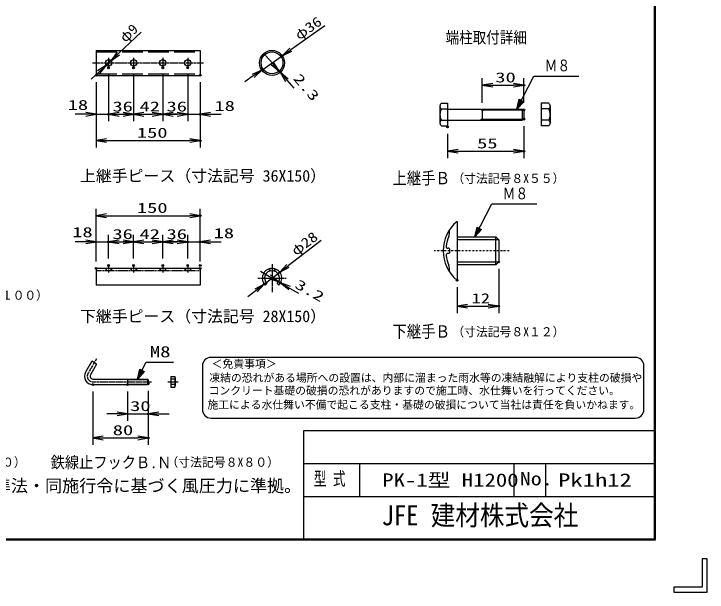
# Model space of a CAD drawing. Units: millimetres, scale not verified. Extents: x -2950 to 2950, y -2100 to 2100.
# Drawn here: x 952 to 2950, y -2100 to -434 of the extents above; entities that cross this region are included whole.
import ezdxf
from ezdxf.enums import TextEntityAlignment as Align

# ---------------------------------------------------------------- set-up
doc = ezdxf.new("R2010")
doc.units = ezdxf.units.MM
doc.header["$LTSCALE"] = 10
doc.header["$PDMODE"] = 32
doc.header["$PDSIZE"] = 5
for name, pattern in [('DASHED', [7.5, 6, -1.5]), ('USER1', [1.125, 0.75, -0.125, 0.125, -0.125]), ('USER3', [1.01, 0.5, -0.25, 0.01, -0.25]), ('USER4', [0.375, 0.25, -0.125])]:
    doc.linetypes.add(name, pattern=pattern)
for name, color, linetype, lineweight in [('0-1_1', 7, 'Continuous', 25), ('0-2_0', 7, 'Continuous', 25), ('0-4_EXTCNT-L', 2, 'Continuous', 25), ('0-6_WAKU', 7, 'Continuous', 25), ('0-9_D-TTL-TXT', 2, 'Continuous', 25)]:
    doc.layers.add(name, color=color, linetype=linetype, lineweight=lineweight)
doc.layers.add('0-5_DEFPOINTS', color=7, linetype='Continuous')
doc.styles.add('ＭＳ ゴシック', font='')
doc.styles.get('ＭＳ ゴシック').set_extended_font_data('MS Gothic')

# ---------------------------------------------------------------- blocks, each defined once
blk = doc.blocks.new('DARROWS')
at = {"layer": '0-2_0', "color": 2}
blk.add_line((0, 0), (-9.991, 0), dxfattribs=at)
blk.add_lwpolyline([(-10, -1.667), (0, 0), (-10, 1.667)], dxfattribs=at)

msp = doc.modelspace()

# ---------------------------------------------------------------- linework, layer by layer
at = {"layer": '0-1_1', "color": 4}
for p, q in [((2401.6, -708.2), (2450.23, -613.2)), ((2450.23, -613.2), (2579.73, -613.2)), ((2349.21, -1084.86), (2229.21, -1084.86)), ((2229.21, -1148.86), (2349.21, -1148.86)), ((1308.47, -1486.06), (1333.56, -1437.05)), ((1333.56, -1437.05), (1412.38, -1437.05)), ((1308.47, -1486.06), (1315, -1457.95)), ((1315, -1457.95), (1327.46, -1464.33)), ((1314.85, -1473.6), (1318.11, -1459.54)), ((1324.34, -1462.73), (1314.85, -1473.6))]:
    msp.add_line(p, q, dxfattribs=at)
at = {"layer": '0-1_1'}
for p, q in [((2229.21, -1031.86), (2229.21, -1201.86)), ((2207.21, -1067.17), (2207.21, -1059.92)), ((2229.21, -1076.86), (2341.21, -1076.86)), ((2349.21, -1084.86), (2349.21, -1148.86)), ((2205.21, -1109.36), (2202.51, -1109.36)), ((2207.21, -1111.36), (2207.21, -1122.36)), ((2205.21, -1124.36), (2202.51, -1124.36)), ((2207.21, -1173.79), (2207.21, -1166.54))]:
    msp.add_line(p, q, dxfattribs=at)
at = {"layer": '0-1_1', "color": 4, "linetype": 'USER3'}
msp.add_line((2379.25, -1116.86), (2163.25, -1116.86), dxfattribs=at)
at = {"layer": '0-1_1', "color": 4}
for points in [[(2420.59, -686.46), (2401.6, -708.2), (2408.13, -680.08)], [(2299.57, -1055.12), (2280.58, -1076.86), (2287.11, -1048.74)]]:
    msp.add_lwpolyline(points, close=True, dxfattribs=at)
for points in [[(2417.47, -684.87), (2407.98, -695.74), (2411.24, -681.68)], [(2280.58, -1076.86), (2329.21, -981.86), (2458.71, -981.86)], [(2296.46, -1053.53), (2286.96, -1064.39), (2290.22, -1050.34)]]:
    msp.add_lwpolyline(points, dxfattribs=at)
at = {"layer": '0-1_1'}
for points in [[(2341.21, -1156.86), (2341.21, -1076.86), (2349.21, -1084.86)], [(2349.21, -1148.86), (2341.21, -1156.86), (2229.21, -1156.86)]]:
    msp.add_lwpolyline(points, dxfattribs=at)
for centre, radius, start, end in [((2299.52, -1116.86), 110.31, 129.59747, 230.40213), ((2206.21, -1059.92), 1, 0, 148.60435), ((2299.52, -1116.86), 102.81, 156.13531, 172.65765), ((2187.21, -1067.17), 20, 336.13489, 0), ((2202.51, -1104.36), 5, 172.65716, 270), ((2205.21, -1111.36), 2, 0, 90), ((2202.51, -1129.36), 5, 90, 187.34283), ((2299.52, -1116.86), 102.81, 187.34226, 203.86461), ((2205.21, -1122.36), 2, 270, 0), ((2187.21, -1166.54), 20, 0, 23.8647), ((2206.21, -1173.79), 1, 211.38818, 0)]:
    msp.add_arc(centre, radius, start, end, dxfattribs=at)
at = {"layer": '0-2_0'}
for p, q in [((1188.92, -539.28), (1188.92, -611.28)), ((1188.92, -539.28), (1488.92, -539.28)), ((1488.92, -539.28), (1488.92, -611.28)), ((1188.92, -611.28), (1488.92, -611.28)), ((2179.94, -699.26), (2179.94, -748.65)), ((2183.94, -691.8), (2201.94, -691.8)), ((2201.94, -691.8), (2201.94, -756.6)), ((2471.44, -691.8), (2471.44, -756.6)), ((2493.44, -691.8), (2471.44, -691.8)), ((2497.44, -699.26), (2497.44, -748.65)), ((2183.94, -708), (2201.94, -708)), ((2201.94, -708.2), (2417.14, -708.2)), ((2297.14, -708.2), (2301.94, -710.91)), ((2301.94, -710.91), (2421.94, -710.91)), ((2417.14, -708.2), (2417.14, -740.2)), ((2417.14, -708.2), (2421.94, -710.91)), ((2421.94, -710.91), (2421.94, -737.49)), ((2493.44, -708), (2471.44, -708)), ((2301.94, -737.49), (2421.94, -737.49)), ((2421.94, -737.49), (2417.14, -740.2)), ((2183.94, -740.4), (2201.94, -740.4)), ((2183.94, -756.6), (2201.94, -756.6)), ((2201.94, -740.2), (2417.14, -740.2)), ((2493.44, -740.4), (2471.44, -740.4)), ((2493.44, -756.6), (2471.44, -756.6)), ((1216.92, -1167.56), (1216.92, -1173.96)), ((1218.32, -1167.56), (1218.32, -1173.96)), ((1231.52, -1167.56), (1231.52, -1173.96)), ((1232.92, -1167.56), (1232.92, -1173.96)), ((1288.92, -1167.56), (1288.92, -1173.96)), ((1290.32, -1167.56), (1290.32, -1173.96)), ((1303.52, -1167.56), (1303.52, -1173.96)), ((1304.92, -1167.56), (1304.92, -1173.96)), ((1372.92, -1167.56), (1372.92, -1173.96)), ((1374.32, -1167.56), (1374.32, -1173.96)), ((1387.52, -1167.56), (1387.52, -1173.96)), ((1388.92, -1167.56), (1388.92, -1173.96)), ((1444.92, -1167.56), (1444.92, -1173.96)), ((1446.32, -1167.56), (1446.32, -1173.96)), ((1459.52, -1167.56), (1459.52, -1173.96)), ((1460.92, -1167.56), (1460.92, -1173.96)), ((1488.92, -1167.56), (1488.92, -1215.36)), ((1488.92, -1215.36), (1188.92, -1215.36)), ((1680.65, -1210.83), (1676.12, -1215.36)), ((1711.2, -1210.83), (1715.72, -1215.36)), ((1176.61, -1434.89), (1158.61, -1466.06)), ((1190.47, -1442.89), (1176.61, -1434.89)), ((1190.47, -1442.89), (1172.47, -1474.06)), ((1179.4, -1486.06), (1337, -1486.06)), ((1272, -1486.06), (1279.4, -1487.46)), ((1279.4, -1486.06), (1279.4, -1502.06)), ((1279.4, -1487.46), (1338.4, -1487.46)), ((1337, -1486.06), (1337, -1502.06)), ((1339.4, -1488.46), (1337, -1486.06)), ((1339.4, -1488.46), (1339.4, -1499.66)), ((1339.4, -1488.46), (1339.4, -1499.66)), ((1403.99, -1479.06), (1415.59, -1479.06)), ((1403.99, -1479.06), (1403.99, -1509.06)), ((1415.59, -1486.56), (1403.99, -1486.56)), ((1416.99, -1482.22), (1416.99, -1505.36)), ((1179.4, -1502.06), (1337, -1502.06)), ((1272, -1502.06), (1279.4, -1500.66)), ((1279.4, -1500.66), (1338.4, -1500.66)), ((1337, -1502.06), (1339.4, -1499.66)), ((1415.59, -1501.56), (1403.99, -1501.56)), ((1403.99, -1509.06), (1415.59, -1509.06))]:
    msp.add_line(p, q, dxfattribs=at)
at = {"layer": '0-2_0', "linetype": 'DASHED'}
for p, q in [((1188.92, -543.88), (1488.92, -543.88)), ((1188.92, -606.68), (1488.92, -606.68))]:
    msp.add_line(p, q, dxfattribs=at)
at = {"layer": '0-2_0', "color": 4, "linetype": 'USER1'}
for p, q in [((1695.92, -1155.06), (1695.92, -1236.06)), ((1224.92, -1158.99), (1224.92, -1181.29)), ((1296.92, -1158.99), (1296.92, -1181.29)), ((1380.92, -1158.99), (1380.92, -1181.29)), ((1452.92, -1158.99), (1452.92, -1181.29)), ((1655.42, -1195.56), (1736.43, -1195.56)), ((1189.75, -1428.14), (1165.54, -1470.06)), ((1179.4, -1494.06), (1349.17, -1494.06)), ((1395.48, -1494.06), (1425.21, -1494.06))]:
    msp.add_line(p, q, dxfattribs=at)
at = {"layer": '0-2_0', "linetype": 'USER4'}
for p, q in [((1488.92, -1173.96), (1188.92, -1173.96)), ((1687.92, -1168.73), (1687.92, -1175.5)), ((1689.32, -1168.35), (1689.32, -1174.99)), ((1702.52, -1168.35), (1702.52, -1174.99)), ((1703.92, -1168.73), (1703.92, -1175.5))]:
    msp.add_line(p, q, dxfattribs=at)
at = {"layer": '0-2_0'}
for points in [[(2301.94, -710.91), (2301.94, -737.49), (2297.14, -740.2)], [(1488.92, -1167.56), (1188.92, -1167.56), (1188.92, -1215.36)]]:
    msp.add_lwpolyline(points, dxfattribs=at)
for centre, radius in [((1695.92, -575.28), 36), ((1695.92, -575.28), 31.4), ((1224.92, -575.28), 9), ((1296.92, -575.28), 9), ((1380.92, -575.28), 9), ((1452.92, -575.28), 9)]:
    msp.add_circle(centre, radius, dxfattribs=at)
for centre, radius, start, end in [((2190.09, -699.9), 10.17, 127.21089, 232.78911), ((2487.29, -699.9), 10.17, 307.21089, 52.78911), ((2214.74, -724.2), 34.8, 152.26063, 207.73937), ((2462.63, -724.2), 34.8, 332.26063, 27.73937), ((2190.14, -748.5), 10.2, 127.42505, 232.57495), ((2487.24, -748.5), 10.2, 307.42505, 52.57495), ((1695.92, -1195.56), 28, 315, 225), ((1695.92, -1195.56), 21.6, 315, 225), ((1179.4, -1478.06), 24, 150, 270), ((1179.4, -1478.06), 8, 150, 270), ((1411.39, -1482.81), 5.63, 318.21899, 41.78101), ((1396.2, -1494.06), 20.79, 338.85295, 21.14705), ((1411.27, -1505.31), 5.72, 319.0514, 40.9486)]:
    msp.add_arc(centre, radius, start, end, dxfattribs=at)
at = {"layer": '0-2_0', "color": 4, "linetype": 'USER1'}
msp.add_arc((1179.4, -1478.06), 16, 150, 270, dxfattribs=at)
at = {"layer": '0-4_EXTCNT-L'}
for p, q in [((1848.5, -468.9), (1750.06, -537.53)), ((1318.64, -486.64), (1253.26, -548.48)), ((1666.39, -595.87), (1725.45, -554.69)), ((1696.84, -576.34), (1677.26, -553.62)), ((1218.39, -581.47), (1231.46, -569.1)), ((1716.42, -599.07), (1719.42, -602.56)), ((1196.59, -602.08), (1174.8, -622.7)), ((1641.79, -613.03), (1617.18, -630.19)), ((1739, -625.29), (1758.58, -648.01)), ((2331.94, -639.78), (2391.94, -639.78)), ((1158.92, -723.48), (1128.92, -723.48)), ((1188.92, -723.48), (1224.92, -723.48)), ((1254.92, -723.48), (1284.92, -723.48)), ((1254.92, -723.48), (1266.92, -723.48)), ((1326.92, -723.48), (1350.92, -723.48)), ((1422.92, -723.48), (1392.92, -723.48)), ((1410.92, -723.48), (1422.92, -723.48)), ((1452.92, -723.48), (1488.92, -723.48)), ((1518.92, -723.48), (1548.92, -723.48)), ((1218.92, -799.14), (1458.92, -799.14)), ((2231.94, -829.77), (2391.94, -829.77)), ((1218.92, -1015.57), (1458.92, -1015.57)), ((1158.92, -1091.08), (1128.92, -1091.08)), ((1188.92, -1091.08), (1224.92, -1091.08)), ((1254.92, -1091.08), (1284.92, -1091.08)), ((1254.92, -1091.08), (1266.92, -1091.08)), ((1326.92, -1091.08), (1350.92, -1091.08)), ((1422.92, -1091.08), (1392.92, -1091.08)), ((1410.92, -1091.08), (1422.92, -1091.08)), ((1452.92, -1091.08), (1488.92, -1091.08)), ((1518.92, -1091.08), (1548.92, -1091.08)), ((1837.3, -1087.41), (1741.99, -1160.32)), ((1688.62, -1191.41), (1662.53, -1176.61)), ((1673.68, -1212.57), (1718.16, -1178.55)), ((1714.71, -1206.22), (1720.28, -1209.38)), ((1649.86, -1230.8), (1626.03, -1249.03)), ((1746.37, -1224.19), (1772.46, -1238.99)), ((2259.21, -1276.06), (2319.21, -1276.06)), ((1249.4, -1586.47), (1219.4, -1586.47)), ((1279.4, -1586.47), (1339.4, -1586.47)), ((1369.4, -1586.47), (1399.4, -1586.47)), ((1209.4, -1655.96), (1309.4, -1655.96))]:
    msp.add_line(p, q, dxfattribs=at)
at = {"layer": '0-4_EXTCNT-L', "color": 4, "linetype": 'USER1'}
msp.add_line((1178.63, -575.28), (1498.46, -575.28), dxfattribs=at)
at = {"layer": '0-4_EXTCNT-L', "color": 4}
for p, q in [((1224.92, -560.89), (1224.92, -589.67)), ((1296.92, -560.89), (1296.92, -589.67)), ((1380.92, -560.89), (1380.92, -589.67)), ((1452.92, -560.89), (1452.92, -589.67)), ((1695.92, -575.28), (1733.38, -618.76)), ((1327.46, -1464.33), (1308.47, -1486.06))]:
    msp.add_line(p, q, dxfattribs=at)
at = {"layer": '0-4_EXTCNT-L', "color": 1}
for p, q in [((1224.92, -609.67), (1224.92, -743.48)), ((1224.92, -609.67), (1224.92, -743.48)), ((1296.92, -609.67), (1296.92, -743.48)), ((1296.92, -609.67), (1296.92, -743.48)), ((1380.92, -609.67), (1380.92, -743.48)), ((1380.92, -609.67), (1380.92, -743.48)), ((1452.92, -609.67), (1452.92, -743.48)), ((1452.92, -609.67), (1452.92, -743.48)), ((1188.92, -631.28), (1188.92, -743.48)), ((1188.92, -631.28), (1188.92, -819.14)), ((1488.92, -631.28), (1488.92, -743.48)), ((1488.92, -631.28), (1488.92, -819.14)), ((2301.94, -690.91), (2301.94, -619.78)), ((2421.94, -690.91), (2421.94, -619.78)), ((2421.94, -757.49), (2421.94, -849.77)), ((2201.94, -779.8), (2201.94, -849.77)), ((1188.92, -1147.56), (1188.92, -995.57)), ((1488.92, -1147.56), (1488.92, -995.57)), ((1188.92, -1147.56), (1188.92, -1071.08)), ((1224.92, -1138.99), (1224.92, -1071.08)), ((1224.92, -1138.99), (1224.92, -1071.08)), ((1296.92, -1138.99), (1296.92, -1071.08)), ((1296.92, -1138.99), (1296.92, -1071.08)), ((1380.92, -1138.99), (1380.92, -1071.08)), ((1380.92, -1138.99), (1380.92, -1071.08)), ((1452.92, -1138.99), (1452.92, -1071.08)), ((1452.92, -1138.99), (1452.92, -1071.08)), ((1488.92, -1138.99), (1488.92, -1071.08)), ((2349.21, -1168.86), (2349.21, -1296.06)), ((2229.21, -1221.86), (2229.21, -1296.06)), ((1179.4, -1522.06), (1179.4, -1675.96)), ((1279.4, -1522.06), (1279.4, -1606.47)), ((1339.4, -1519.66), (1339.4, -1606.47)), ((1339.4, -1519.66), (1339.4, -1675.96))]:
    msp.add_line(p, q, dxfattribs=at)
at = {"layer": '0-5_DEFPOINTS'}
for p in [(1725.45, -554.69), (1218.39, -581.47), (1231.46, -569.1), (1224.92, -589.67), (1296.92, -589.67), (1380.92, -589.67), (1452.92, -589.67), (1666.39, -595.87), (1716.42, -599.07), (1188.92, -611.28), (1188.92, -611.28), (1488.92, -611.28), (1719.42, -602.56), (1719.42, -602.56), (2421.94, -639.78), (2301.94, -710.91), (2421.94, -710.91), (1224.92, -723.48), (1296.92, -723.48), (1380.92, -723.48), (1452.92, -723.48), (1488.92, -723.48), (2421.94, -737.49), (2201.94, -759.8), (1488.92, -799.14), (2421.94, -829.77), (1488.92, -1015.57), (1224.92, -1091.08), (1296.92, -1091.08), (1380.92, -1091.08), (1452.92, -1091.08), (1488.92, -1091.08), (1224.92, -1158.99), (1296.92, -1158.99), (1380.92, -1158.99), (1452.92, -1158.99), (1488.92, -1158.99), (2349.21, -1148.86), (1188.92, -1167.56), (1488.92, -1167.56), (1718.16, -1178.55), (1673.68, -1212.57), (1714.71, -1206.22), (1720.28, -1209.38), (1720.28, -1209.38), (2229.21, -1201.86), (2349.21, -1276.06), (1339.4, -1499.66), (1179.4, -1502.06), (1279.4, -1502.06), (1339.4, -1586.47), (1339.4, -1655.96)]:
    msp.add_point(p, dxfattribs=at)
at = {"layer": '0-6_WAKU'}
for p, q in [((1787.64, -1633.92), (2797.28, -1633.92)), ((1787.64, -1947.3), (1787.64, -1633.92)), ((1787.64, -1729.42), (2797.28, -1729.42)), ((1949.09, -1824.92), (1949.09, -1729.42)), ((2394.07, -1824.92), (2394.07, -1729.42)), ((2484.79, -1824.92), (2484.79, -1729.42)), ((1787.64, -1824.92), (2797.28, -1824.92)), ((2935.62, -2004.47), (2935.62, -2085.65)), ((2854.44, -2099.97), (2949.94, -2099.97))]:
    msp.add_line(p, q, dxfattribs=at)
msp.add_lwpolyline([(-2700.06, 1950.03), (2799.94, 1950.03), (2799.94, -1949.97), (-2700.06, -1949.97)], close=True, dxfattribs=at)
for points in [[(2798.61, 1948.7), (2798.61, -1948.64), (-2698.72, -1948.64)], [(2797.28, 1947.36), (2797.28, -1947.3), (-2697.39, -1947.3)], [(2949.94, -2099.97), (2949.94, -2004.47), (2935.62, -2004.47)], [(2935.62, -2085.65), (2854.44, -2085.65), (2854.44, -2099.97)]]:
    msp.add_lwpolyline(points, dxfattribs=at)
at = {"layer": '0-9_D-TTL-TXT'}
for p, q in [((2742.88, -1423.63), (1520.11, -1423.63)), ((1495.11, -1448.63), (1495.11, -1573.63)), ((2767.88, -1573.63), (2767.88, -1448.63)), ((1520.11, -1598.63), (2742.88, -1598.63))]:
    msp.add_line(p, q, dxfattribs=at)
for centre, start, end in [((1520.11, -1448.63), 90, 180), ((2742.88, -1448.63), 0, 90), ((1520.11, -1573.63), 180, 270), ((2742.88, -1573.63), 270, 0)]:
    msp.add_arc(centre, 25, start, end, dxfattribs=at)

# ---------------------------------------------------------------- block references
at = {"layer": '0-4_EXTCNT-L', "xscale": 3, "yscale": 3}
for p, rotation in [((1725.45, -554.69), 214.8869), ((1231.46, -569.1), 223.4068), ((1218.39, -581.47), 43.4068), ((1716.42, -599.07), 310.74619), ((1666.39, -595.87), 34.8869), ((1719.42, -602.56), 130.74619), ((2301.94, -639.78), 180), ((1224.92, -723.48), 180), ((1224.92, -723.48), 180), ((1296.92, -723.48), 180), ((1380.92, -723.48), 180), ((1488.92, -723.48), 180), ((1188.92, -799.14), 180), ((2201.94, -829.77), 180), ((1188.92, -1015.57), 180), ((1224.92, -1091.08), 180), ((1224.92, -1091.08), 180), ((1296.92, -1091.08), 180), ((1380.92, -1091.08), 180), ((1488.92, -1091.08), 180), ((1718.16, -1178.55), 217.41635), ((1714.71, -1206.22), 330.42457), ((1673.68, -1212.57), 37.41635), ((1720.28, -1209.38), 150.42457), ((2229.21, -1276.06), 180), ((1339.4, -1586.47), 180), ((1179.4, -1655.96), 180)]:
    msp.add_blockref('DARROWS', p, dxfattribs=dict(at, rotation=rotation))
for p in [(2421.94, -639.78), (1188.92, -723.48), (1296.92, -723.48), (1380.92, -723.48), (1452.92, -723.48), (1452.92, -723.48), (1488.92, -799.14), (2421.94, -829.77), (1488.92, -1015.57), (1188.92, -1091.08), (1296.92, -1091.08), (1380.92, -1091.08), (1452.92, -1091.08), (1452.92, -1091.08), (2349.21, -1276.06), (1279.4, -1586.47), (1339.4, -1655.96)]:
    msp.add_blockref('DARROWS', p, dxfattribs=at)

# ---------------------------------------------------------------- texts
at = {"layer": '0-1_1', "color": 4, "style": 'ＭＳ ゴシック'}
for s, height, width, p in [('端柱取付詳細', 33.65, 0.85, (2196.23, -528.96)), ('Ｍ８', 33.67, 0.8, (2481.73, -609.68)), ('上継手Ｂ', 35.72, 0.85, (2043, -935.93)), ('（寸法記号８X５５）', 26.24, 0.95, (2215.71, -929.1)), ('Ｍ８', 33.67, 0.8, (2360.71, -978.33)), ('（寸法記号１０X１００）', 26.04, 0.95, (661.76, -1265.42)), ('下継手Ｂ', 35.72, 0.85, (2043, -1377.68)), ('（寸法記号８X１２）', 26.24, 0.95, (2215.71, -1370.86)), ('M8', 32.44, 1.35, (1343.8, -1433.29)), ('（寸法記号８X９０）', 26.36, 0.95, (661.76, -1746.61)), ('（寸法記号８X８０）', 26.36, 0.95, (1391.5, -1746.61))]:
    msp.add_text(s, height=height, dxfattribs=dict(at, width=width)).set_placement(p, align=Align.BOTTOM_LEFT)
for s, p in [('上継手ピース（寸法記号 36X150）', (1142.48, -927.57)), ('下継手ピース（寸法記号 28X150）', (1142.48, -1332.2))]:
    msp.add_text(s, height=33.56, dxfattribs=at).set_placement(p, align=Align.BOTTOM_LEFT)
at = {"layer": '0-1_1', "color": 4, "style": 'ＭＳ ゴシック', "width": 0.9}
msp.add_text('鉄線止フックＢ.Ｎ', height=33.33, rotation=359.94, dxfattribs=at).set_placement((1058.06, -1752.62), align=Align.BOTTOM_LEFT)
at = {"layer": '0-4_EXTCNT-L', "color": 3, "style": 'ＭＳ ゴシック'}
for s, rotation, width, p in [('φ36', 34.887, 1.2, (1779.09, -517.97)), ('φ9', 43.407, 1.1, (1279.06, -524.83)), ('2.3', 310.746, 1.5, (1748.68, -627.04)), ('φ28', 37.416, 1.2, (1770.12, -1139.49)), ('3.2', 330.425, 1.5, (1754.75, -1229.33))]:
    msp.add_text(s, height=28.89, rotation=rotation, dxfattribs=dict(at, width=width)).set_placement(p, align=Align.BOTTOM_LEFT)
for s, height, width, p in [('30', 28.89, 1.5, (2339.44, -640.33)), ('18', 28.89, 1.5, (1106.98, -719.59)), ('36', 28.89, 1.5, (1235.92, -724.03)), ('42', 28.89, 1.5, (1313.92, -724.03)), ('36', 28.89, 1.5, (1391.92, -724.03)), ('18', 28.89, 1.5, (1529.89, -722.37)), ('150', 28.89, 1.5, (1306.42, -799.69)), ('55', 28.89, 1.5, (2286.94, -830.32)), ('150', 28.89, 1.5, (1306.42, -1016.12)), ('18', 28.89, 1.5, (1120.05, -1086.12)), ('36', 28.89, 1.5, (1235.92, -1091.63)), ('42', 28.89, 1.5, (1313.92, -1091.63)), ('36', 28.89, 1.5, (1391.92, -1091.63)), ('18', 28.89, 1.5, (1527.53, -1089.01)), ('12', 28.86, 1.35, (2271.21, -1276.61)), ('30', 28.89, 1.5, (1286.9, -1587.02)), ('80', 28.89, 1.5, (1236.9, -1656.51))]:
    msp.add_text(s, height=height, dxfattribs=dict(at, width=width)).set_placement(p, align=Align.BOTTOM_LEFT)
at = {"layer": '0-6_WAKU', "style": 'ＭＳ ゴシック'}
for s, height, width, p in [('型 式', 38.48, 0.7, (1816.14, -1803.98)), ('PK-1型 H1200', 38.48, 1.25, (2013.64, -1807.97)), ('No.', 38.48, 1.2, (2410.3, -1803.98)), ('Pk1h12', 38.48, 1.35, (2520.56, -1807.97)), ('JFE 建材株式会社', 57.73, 0.9, (2011.83, -1924.85))]:
    msp.add_text(s, height=height, dxfattribs=dict(at, width=width)).set_placement(p, align=Align.BOTTOM_LEFT)
at = {"layer": '0-9_D-TTL-TXT', "color": 7, "style": 'ＭＳ ゴシック'}
for s, height, p in [('＜免責事項＞ \u3000\u3000', 22.87, (1521.96, -1460.72)), ('凍結の恐れがある場所への設置は、内部に溜まった雨水等の凍結融解により支柱の破損や', 22.87, (1515.2, -1500.96)), ('コンクリート基礎の破損の恐れがありますので施工時、水仕舞いを行ってください。', 22.87, (1513.14, -1537.68)), ('施工による水仕舞い不備で起こる支柱・基礎の破損について当社は責任を負いかねます。 ', 22.87, (1509.65, -1578.42)), ('（設計条件）風荷重：昭和57年改正 建築基準法・同施行令に基づく風圧力に準拠。', 36.08, (-65.31, -1822.51))]:
    msp.add_text(s, height=height, dxfattribs=at).set_placement(p, align=Align.BOTTOM_LEFT)

doc.saveas('drawing.dxf')
